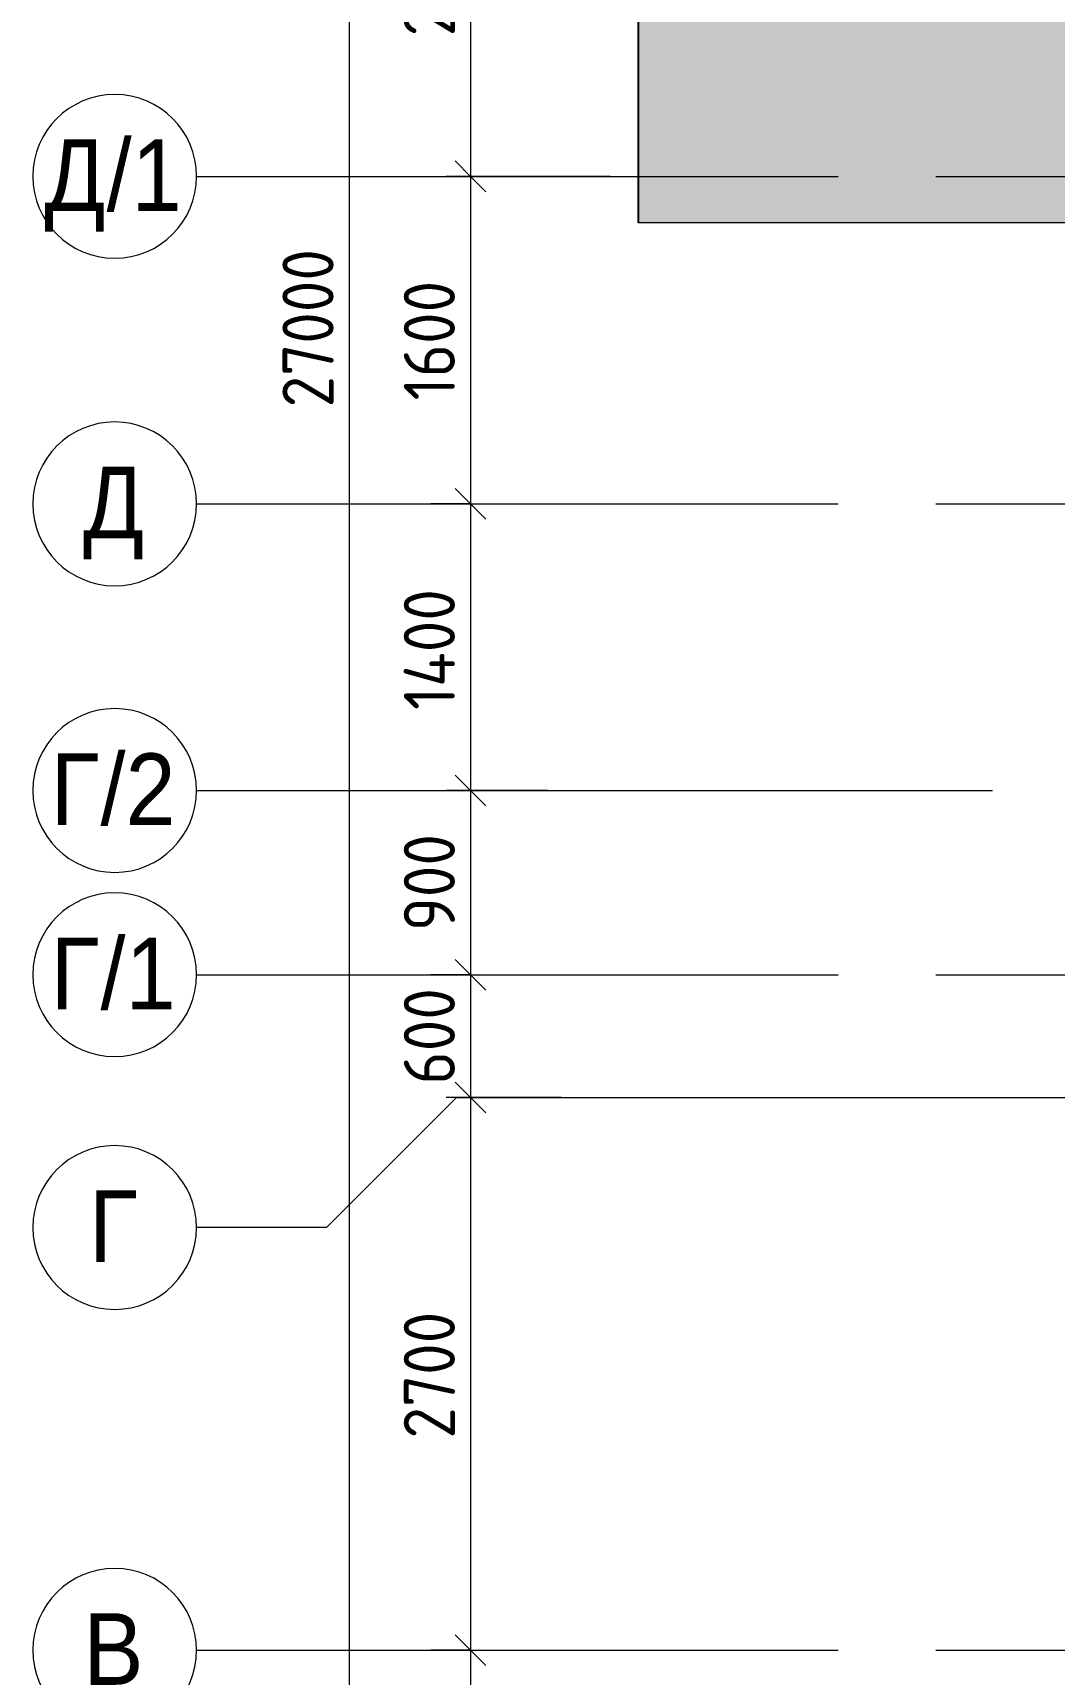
# Model space of a CAD drawing. Header units: millimetres. Extents: x -5368 to 196898, y -8553 to 29000.
# Drawn here: x -5368 to -378, y 7683 to 15701 of the extents above; entities that cross this region are included whole.
import ezdxf

# ---------------------------------------------------------------- set-up
doc = ezdxf.new("R2010")
doc.units = ezdxf.units.MM
doc.linetypes.add('Осевая', pattern=[3175, 635, -476.25, 1587.5, -476.25])
for name, color, linetype, lineweight in [('A-ANNO-DIMS', 7, 'Continuous', 9), ('A-ANNO-DIMS-100', 7, 'Continuous', 9), ('A-DETL', 7, 'Continuous', 9), ('A-GENM', 7, 'Continuous', 9), ('Оси', 7, 'Continuous', 9), ('Оси-1', 7, 'Continuous', 20), ('Оси-2', 7, 'Осевая', 9)]:
    doc.layers.add(name, color=color, linetype=linetype, lineweight=lineweight)
doc.layers.add('A-DETL-GENF-1', color=7, linetype='Continuous', lineweight=9, true_color=0xd4d4d4)
doc.styles.add('Arial', font='arial.ttf', dxfattribs={"width": 0.9, "height": 350})
doc.styles.add('ISOCPEUR', font='isocpeur.ttf', dxfattribs={"width": 0.9, "height": 250})
doc.dimstyles.new('ISO-2_5_0_9К_БОЛЬШОЙ', dxfattribs={"dimscale": 304.8, "dimtxt": 248.995294, "dimasz": 0.492126, "dimexe": 0.393701, "dimexo": 0.984252, "dimgap": 0, "dimtad": 1, "dimdec": 0, "dimrnd": 10, "dimzin": 0, "dimdsep": 46, "dimtxsty": 'ISOCPEUR', "dimblk1": 'OBLIQUE', "dimblk2": 'OBLIQUE', "dimsah": 1, "dimcen": 0.09, "dimdle": 0.393701, "dimazin": 0, "dimtfac": 1, "dimtdec": 4, "dimtix": 1, "dimtmove": 0, "dimatfit": 3, "dimfxl": 1, "dimtvp": 1, "dimtolj": 1, "dimtzin": 0, "dimarcsym": 2})
doc.dimstyles.new('ISO-2_5_0_9К_БОЛЬШОЙ_1', dxfattribs={"dimscale": 304.8, "dimtxt": 248.995294, "dimasz": 0.492126, "dimexe": 0.393701, "dimexo": 0.984252, "dimgap": 0, "dimtad": 1, "dimdec": 0, "dimrnd": 10, "dimzin": 0, "dimdsep": 46, "dimtxsty": 'ISOCPEUR', "dimblk1": 'OBLIQUE', "dimblk2": 'OBLIQUE', "dimsah": 1, "dimcen": 0.09, "dimdle": 0.393701, "dimazin": 0, "dimtfac": 1, "dimtdec": 4, "dimtix": 1, "dimtmove": 2, "dimatfit": 3, "dimfxl": 1, "dimtvp": 1, "dimtolj": 1, "dimtzin": 0, "dimarcsym": 2})

# ---------------------------------------------------------------- blocks, each defined once
blk = doc.blocks.new('парапет1 - парапет-18629556-План раскладки напольных покрытий 3 этажа в осях 1-12')
at = {"layer": 'A-GENM'}
for p, q in [((-2411.1, 14772.9), (-2411.1, 27400.1)), ((-2411.1, 14772.9), (-2409.1, 14774.9)), ((-268, 14772.9), (-2411.1, 14772.9))]:
    blk.add_line(p, q, dxfattribs=at)
blk = doc.blocks.new('Ось сетки - D8-29747960-План раскладки напольных покрытий 3 этажа в осях 1-12')
at = {"layer": 'Оси-1'}
for start, end in [(360, 180), (180, 360)]:
    blk.add_arc((0, 0), 4, start, end, dxfattribs=at)
blk = doc.blocks.new('DIMBLOCK12-План раскладки напольных покрытий 3 этажа в осях 1-12')
at = {"layer": 'A-ANNO-DIMS-100', "lineweight": 20}
for p, q in [((-3229.2, 13400), (-3304.2, 13475)), ((-3229.2, 13400), (-3154.2, 13325)), ((-3229.2, 12000), (-3304.2, 12075)), ((-3229.2, 12000), (-3154.2, 11925))]:
    blk.add_line(p, q, dxfattribs=at)
at = {"layer": 'A-ANNO-DIMS-100'}
for p, q in [((-3229.2, 13520), (-3229.2, 12000)), ((-3423.1, 13400), (-3109.2, 13400)), ((-3229.2, 13400), (-3423.1, 13400)), ((-2853, 12000), (-3349.2, 12000)), ((-3229.2, 12000), (-2853, 12000))]:
    blk.add_line(p, q, dxfattribs=at)
at = {"layer": 'A-ANNO-DIMS-100', "color": 0, "insert": (-3555.8, 12393.5), "char_height": 250, "width": 735.494, "attachment_point": 1, "rotation": 90, "line_spacing_factor": 1.149209, "style": 'ISOCPEUR'}
blk.add_mtext('1400', dxfattribs=at)
blk = doc.blocks.new('_Oblique')
at = {"color": 0, "linetype": 'ByBlock', "lineweight": -2}
blk.add_line((-0.5, -0.5), (0.5, 0.5), dxfattribs=at)
blk = doc.blocks.new('DIMBLOCK13-План раскладки напольных покрытий 3 этажа в осях 1-12')
at = {"layer": 'A-ANNO-DIMS-100', "lineweight": 20}
for p, q in [((-3229.2, 12000), (-3304.2, 12075)), ((-3229.2, 12000), (-3154.2, 11925)), ((-3229.2, 11100), (-3304.2, 11175)), ((-3229.2, 11100), (-3154.2, 11025))]:
    blk.add_line(p, q, dxfattribs=at)
at = {"layer": 'A-ANNO-DIMS-100'}
for p, q in [((-2853, 12000), (-3349.2, 12000)), ((-3229.2, 12000), (-3229.2, 11100)), ((-3229.2, 12000), (-2853, 12000)), ((-3423.1, 11100), (-3109.2, 11100)), ((-3229.2, 11100), (-3423.1, 11100))]:
    blk.add_line(p, q, dxfattribs=at)
at = {"layer": 'A-ANNO-DIMS-100', "color": 0, "insert": (-3555.8, 11313), "char_height": 250, "width": 568.858, "attachment_point": 1, "rotation": 90, "line_spacing_factor": 1.149209, "style": 'ISOCPEUR'}
blk.add_mtext('900', dxfattribs=at)
blk = doc.blocks.new('DIMBLOCK14-План раскладки напольных покрытий 3 этажа в осях 1-12')
at = {"layer": 'A-ANNO-DIMS-100', "lineweight": 20}
for p, q in [((-3229.2, 11100), (-3304.2, 11175)), ((-3229.2, 11100), (-3154.2, 11025)), ((-3229.2, 10500), (-3304.2, 10575)), ((-3229.2, 10500), (-3154.2, 10425))]:
    blk.add_line(p, q, dxfattribs=at)
at = {"layer": 'A-ANNO-DIMS-100'}
for p, q in [((-3423.1, 11100), (-3109.2, 11100)), ((-3229.2, 11100), (-3423.1, 11100)), ((-3229.2, 11100), (-3229.2, 10500)), ((-2784.7, 10500), (-3349.2, 10500)), ((-3229.2, 10500), (-2784.7, 10500))]:
    blk.add_line(p, q, dxfattribs=at)
at = {"layer": 'A-ANNO-DIMS-100', "color": 0, "insert": (-3555.8, 10563), "char_height": 250, "width": 568.858, "attachment_point": 1, "rotation": 90, "line_spacing_factor": 1.149209, "style": 'ISOCPEUR'}
blk.add_mtext('600', dxfattribs=at)
blk = doc.blocks.new('DIMBLOCK15-План раскладки напольных покрытий 3 этажа в осях 1-12')
at = {"layer": 'A-ANNO-DIMS-100', "lineweight": 20}
for p, q in [((-3229.2, 10500), (-3304.2, 10575)), ((-3229.2, 10500), (-3154.2, 10425)), ((-3229.2, 7800), (-3304.2, 7875)), ((-3229.2, 7800), (-3154.2, 7725))]:
    blk.add_line(p, q, dxfattribs=at)
at = {"layer": 'A-ANNO-DIMS-100'}
for p, q in [((-2784.7, 10500), (-3349.2, 10500)), ((-3229.2, 10500), (-3229.2, 7800)), ((-3229.2, 10500), (-2784.7, 10500)), ((-3423.1, 7800), (-3109.2, 7800)), ((-3229.2, 7800), (-3423.1, 7800))]:
    blk.add_line(p, q, dxfattribs=at)
at = {"layer": 'A-ANNO-DIMS-100', "color": 0, "insert": (-3555.8, 8834), "char_height": 250, "width": 758.478, "attachment_point": 1, "rotation": 90, "line_spacing_factor": 1.149209, "style": 'ISOCPEUR'}
blk.add_mtext('2700', dxfattribs=at)
blk = doc.blocks.new('DIMBLOCK16-План раскладки напольных покрытий 3 этажа в осях 1-12')
at = {"layer": 'A-ANNO-DIMS-100', "lineweight": 20}
for p, q in [((-3229.2, 7800), (-3304.2, 7875)), ((-3229.2, 7800), (-3154.2, 7725)), ((-3229.2, 3600), (-3304.2, 3675)), ((-3229.2, 3600), (-3154.2, 3525))]:
    blk.add_line(p, q, dxfattribs=at)
at = {"layer": 'A-ANNO-DIMS-100'}
for p, q in [((-3423.1, 7800), (-3109.2, 7800)), ((-3229.2, 7800), (-3423.1, 7800)), ((-3229.2, 7800), (-3229.2, 3600)), ((-3423.1, 3600), (-3109.2, 3600)), ((-3229.2, 3600), (-3423.1, 3600))]:
    blk.add_line(p, q, dxfattribs=at)
at = {"layer": 'A-ANNO-DIMS-100', "color": 0, "insert": (-3555.8, 5372), "char_height": 250, "width": 787.208, "attachment_point": 1, "rotation": 90, "line_spacing_factor": 1.149209, "style": 'ISOCPEUR'}
blk.add_mtext('4200', dxfattribs=at)
blk = doc.blocks.new('DIMBLOCK22-План раскладки напольных покрытий 3 этажа в осях 1-12')
at = {"layer": 'A-ANNO-DIMS-100'}
for p, q in [((-3423.1, 17000), (-3109.2, 17000)), ((-3229.2, 17000), (-3423.1, 17000)), ((-3229.2, 17000), (-3229.2, 15000)), ((-2546.9, 15000), (-3349.2, 15000)), ((-3229.2, 15000), (-2546.9, 15000))]:
    blk.add_line(p, q, dxfattribs=at)
at = {"layer": 'A-ANNO-DIMS-100', "lineweight": 20}
for p, q in [((-3229.2, 17000), (-3304.2, 17075)), ((-3229.2, 17000), (-3154.2, 16925)), ((-3229.2, 15000), (-3304.2, 15075)), ((-3229.2, 15000), (-3154.2, 14925))]:
    blk.add_line(p, q, dxfattribs=at)
at = {"layer": 'A-ANNO-DIMS-100', "color": 0, "insert": (-3555.8, 15684), "char_height": 250, "width": 758.478, "attachment_point": 1, "rotation": 90, "line_spacing_factor": 1.149209, "style": 'ISOCPEUR'}
blk.add_mtext('2000', dxfattribs=at)
blk = doc.blocks.new('DIMBLOCK23-План раскладки напольных покрытий 3 этажа в осях 1-12')
at = {"layer": 'A-ANNO-DIMS-100', "lineweight": 20}
for p, q in [((-3229.2, 15000), (-3304.2, 15075)), ((-3229.2, 15000), (-3154.2, 14925)), ((-3229.2, 13400), (-3304.2, 13475)), ((-3229.2, 13400), (-3154.2, 13325))]:
    blk.add_line(p, q, dxfattribs=at)
at = {"layer": 'A-ANNO-DIMS-100'}
for p, q in [((-2546.9, 15000), (-3349.2, 15000)), ((-3229.2, 15000), (-3229.2, 13280)), ((-3229.2, 15000), (-2546.9, 15000)), ((-3423.1, 13400), (-3109.2, 13400)), ((-3229.2, 13400), (-3423.1, 13400))]:
    blk.add_line(p, q, dxfattribs=at)
at = {"layer": 'A-ANNO-DIMS-100', "color": 0, "insert": (-3555.8, 13905.5), "char_height": 250, "width": 706.764, "attachment_point": 1, "rotation": 90, "line_spacing_factor": 1.149209, "style": 'ISOCPEUR'}
blk.add_mtext('1600', dxfattribs=at)
blk = doc.blocks.new('DIMBLOCK24-План раскладки напольных покрытий 3 этажа в осях 1-12')
at = {"layer": 'A-ANNO-DIMS-100'}
for p, q in [((-3822.1, 27120), (-3822.1, -120)), ((-4016, 27000), (-3702.1, 27000)), ((-3822.1, 27000), (-4016, 27000)), ((-4016, 0), (-3702.1, 0)), ((-3822.1, 0), (-4016, 0))]:
    blk.add_line(p, q, dxfattribs=at)
at = {"layer": 'A-ANNO-DIMS-100', "lineweight": 20}
for p, q in [((-3822.1, 27000), (-3897.1, 27075)), ((-3822.1, 27000), (-3747.1, 26925)), ((-3822.1, 0), (-3897.1, 75)), ((-3822.1, 0), (-3747.1, -75))]:
    blk.add_line(p, q, dxfattribs=at)
at = {"layer": 'A-ANNO-DIMS-100', "color": 0, "insert": (-4148.7, 13871), "char_height": 250, "width": 948.097, "attachment_point": 1, "rotation": 90, "line_spacing_factor": 1.149209, "style": 'ISOCPEUR'}
blk.add_mtext('27000', dxfattribs=at)

msp = doc.modelspace()

# ---------------------------------------------------------------- hatches: boundary and pattern name
at = {"layer": 'A-DETL-GENF-1'}
msp.add_hatch(color=256, dxfattribs=at).paths.add_polyline_path([(-268, 14774.9), (-268, 15358), (38747.7, 15358), (38747.7, 23888.3), (33928.1, 23888.3), (33928.1, 27398.1), (-2409.1, 27398.1), (-2409.1, 14774.9), (-1571, 14774.9)])

# ---------------------------------------------------------------- linework, layer by layer
at = {"layer": 'A-DETL'}
for p, q in [((-2409.1, 27398.1), (-2409.1, 14774.9)), ((-2409.1, 14774.9), (-268, 14774.9))]:
    msp.add_line(p, q, dxfattribs=at)
at = {"layer": 'Оси'}
for p, q in [((-4568.1, 15000), (-2068.1, 15000)), ((-4568.1, 13400), (-2068.1, 13400)), ((-4568.1, 12000), (-2649.4, 12000)), ((-2598.6, 12000), (-680, 12000)), ((-4568.1, 11100), (-2068.1, 11100)), ((-3298.1, 10500), (-3933.1, 9865)), ((-3298.1, 10500), (-798.1, 10500)), ((-3933.1, 9865), (-4568.1, 9865)), ((-4568.1, 7800), (-2068.1, 7800))]:
    msp.add_line(p, q, dxfattribs=at)
at = {"layer": 'Оси-2'}
for p, q in [((-2068.1, 15000), (35660, 15000)), ((-2068.1, 13400), (35660, 13400)), ((-2649.4, 12000), (-2598.6, 12000)), ((-2068.1, 11100), (36260, 11100)), ((-798.1, 10500), (36260, 10500)), ((-2068.1, 7800), (36260, 7800))]:
    msp.add_line(p, q, dxfattribs=at)

# ---------------------------------------------------------------- block references
at = {"layer": 'A-GENM'}
msp.add_blockref('парапет1 - парапет-18629556-План раскладки напольных покрытий 3 этажа в осях 1-12', (0, 0), dxfattribs=at)
at = {"layer": 'Оси-1', "xscale": 99.99999999999993, "yscale": 99.99999999999993, "zscale": 99.99999999999993, "rotation": 269.9999999999994}
for p in [(-4968.1, 15000), (-4968.1, 13400), (-4968.1, 12000), (-4968.1, 11100), (-4968.1, 9865), (-4968.1, 7800)]:
    msp.add_blockref('Ось сетки - D8-29747960-План раскладки напольных покрытий 3 этажа в осях 1-12', p, dxfattribs=at)

# ---------------------------------------------------------------- texts
at = {"layer": 'Оси', "char_height": 350, "attachment_point": 1, "style": 'Arial'}
for s, insert, width in [('\\fArial|b0|i0|c204|p34|;\\W.9;Д', (-5311.2, 15181), 367.975), ('/1', (-5007.6, 15181), 454.557), ('\\fArial|b0|i0|c204|p34|;\\W.9;Д', (-5123.6, 13581), 367.975), ('/2', (-5037.4, 12181), 454.557), ('\\fArial|b0|i0|c204|p34|;\\W.9;Г', (-5281.5, 12181), 295.823), ('\\fArial|b0|i0|c204|p34|;\\W.9;Г', (-5281.5, 11281), 295.823), ('/1', (-5037.4, 11281), 454.557), ('\\fArial|b0|i0|c204|p34|;\\W.9;Г', (-5093.9, 10046), 295.823), ('\\fArial|b0|i0|c204|p34|;\\W.9;В', (-5120.9, 7981), 360.759)]:
    msp.add_mtext(s, dxfattribs=dict(at, insert=insert, width=width))

# ---------------------------------------------------------------- dimensions: what is measured, and where the dimension line sits
at = {"layer": 'A-ANNO-DIMS'}
dim = msp.add_linear_dim(base=(-3822.1, 0), p1=(-3716, 27000), p2=(-3716, 0), angle=90, dimstyle='ISO-2_5_0_9К_БОЛЬШОЙ_1', override={"dimpost": '<>', "dimfxl": 26999.999823}, dxfattribs=at)
dim.commit()
dim.dimension.update_dxf_attribs({"geometry": 'DIMBLOCK24-План раскладки напольных покрытий 3 этажа в осях 1-12', "text_midpoint": (-3982, 14345), "dimtype": 160, "text_rotation": 90})
for base, p1, p2, override, picture, middle in [((-3229.2, 15000), (-3123.1, 17000), (-2246.9, 15000), {"dimpost": '<>', "dimfxl": 2183.532676}, 'DIMBLOCK22-План раскладки напольных покрытий 3 этажа в осях 1-12', (-3354.2, 16000)), ((-3229.2, 13400), (-2246.9, 15000), (-3123.1, 13400), {"dimpost": '<>', "dimfxl": 1824.229878}, 'DIMBLOCK23-План раскладки напольных покрытий 3 этажа в осях 1-12', (-3354.2, 14200)), ((-3229.2, 12000), (-3123.1, 13400), (-2553, 12000), {"dimpost": '<>', "dimfxl": 1511.629946}, 'DIMBLOCK12-План раскладки напольных покрытий 3 этажа в осях 1-12', (-3354.2, 12700)), ((-3229.2, 11100), (-2553, 12000), (-3123.1, 11100), {"dimpost": '<>', "dimfxl": 1065.375571}, 'DIMBLOCK13-План раскладки напольных покрытий 3 этажа в осях 1-12', (-3354.2, 11550)), ((-3229.2, 10500), (-3123.1, 11100), (-2484.7, 10500), {"dimpost": '<>', "dimfxl": 876.127952}, 'DIMBLOCK14-План раскладки напольных покрытий 3 этажа в осях 1-12', (-3354.2, 10800)), ((-3229.2, 7800), (-2484.7, 10500), (-3123.1, 7800), {"dimpost": '<>', "dimfxl": 2774.454935}, 'DIMBLOCK15-План раскладки напольных покрытий 3 этажа в осях 1-12', (-3354.2, 9150)), ((-3229.2, 3600), (-3123.1, 7800), (-3123.1, 3600), {"dimpost": '<>', "dimfxl": 4200}, 'DIMBLOCK16-План раскладки напольных покрытий 3 этажа в осях 1-12', (-3354.2, 5700))]:
    dim = msp.add_linear_dim(base=base, p1=p1, p2=p2, angle=90, dimstyle='ISO-2_5_0_9К_БОЛЬШОЙ', override=override, dxfattribs=at)
    dim.commit()
    dim.dimension.update_dxf_attribs({"geometry": picture, "text_midpoint": middle})

doc.saveas('drawing.dxf')
